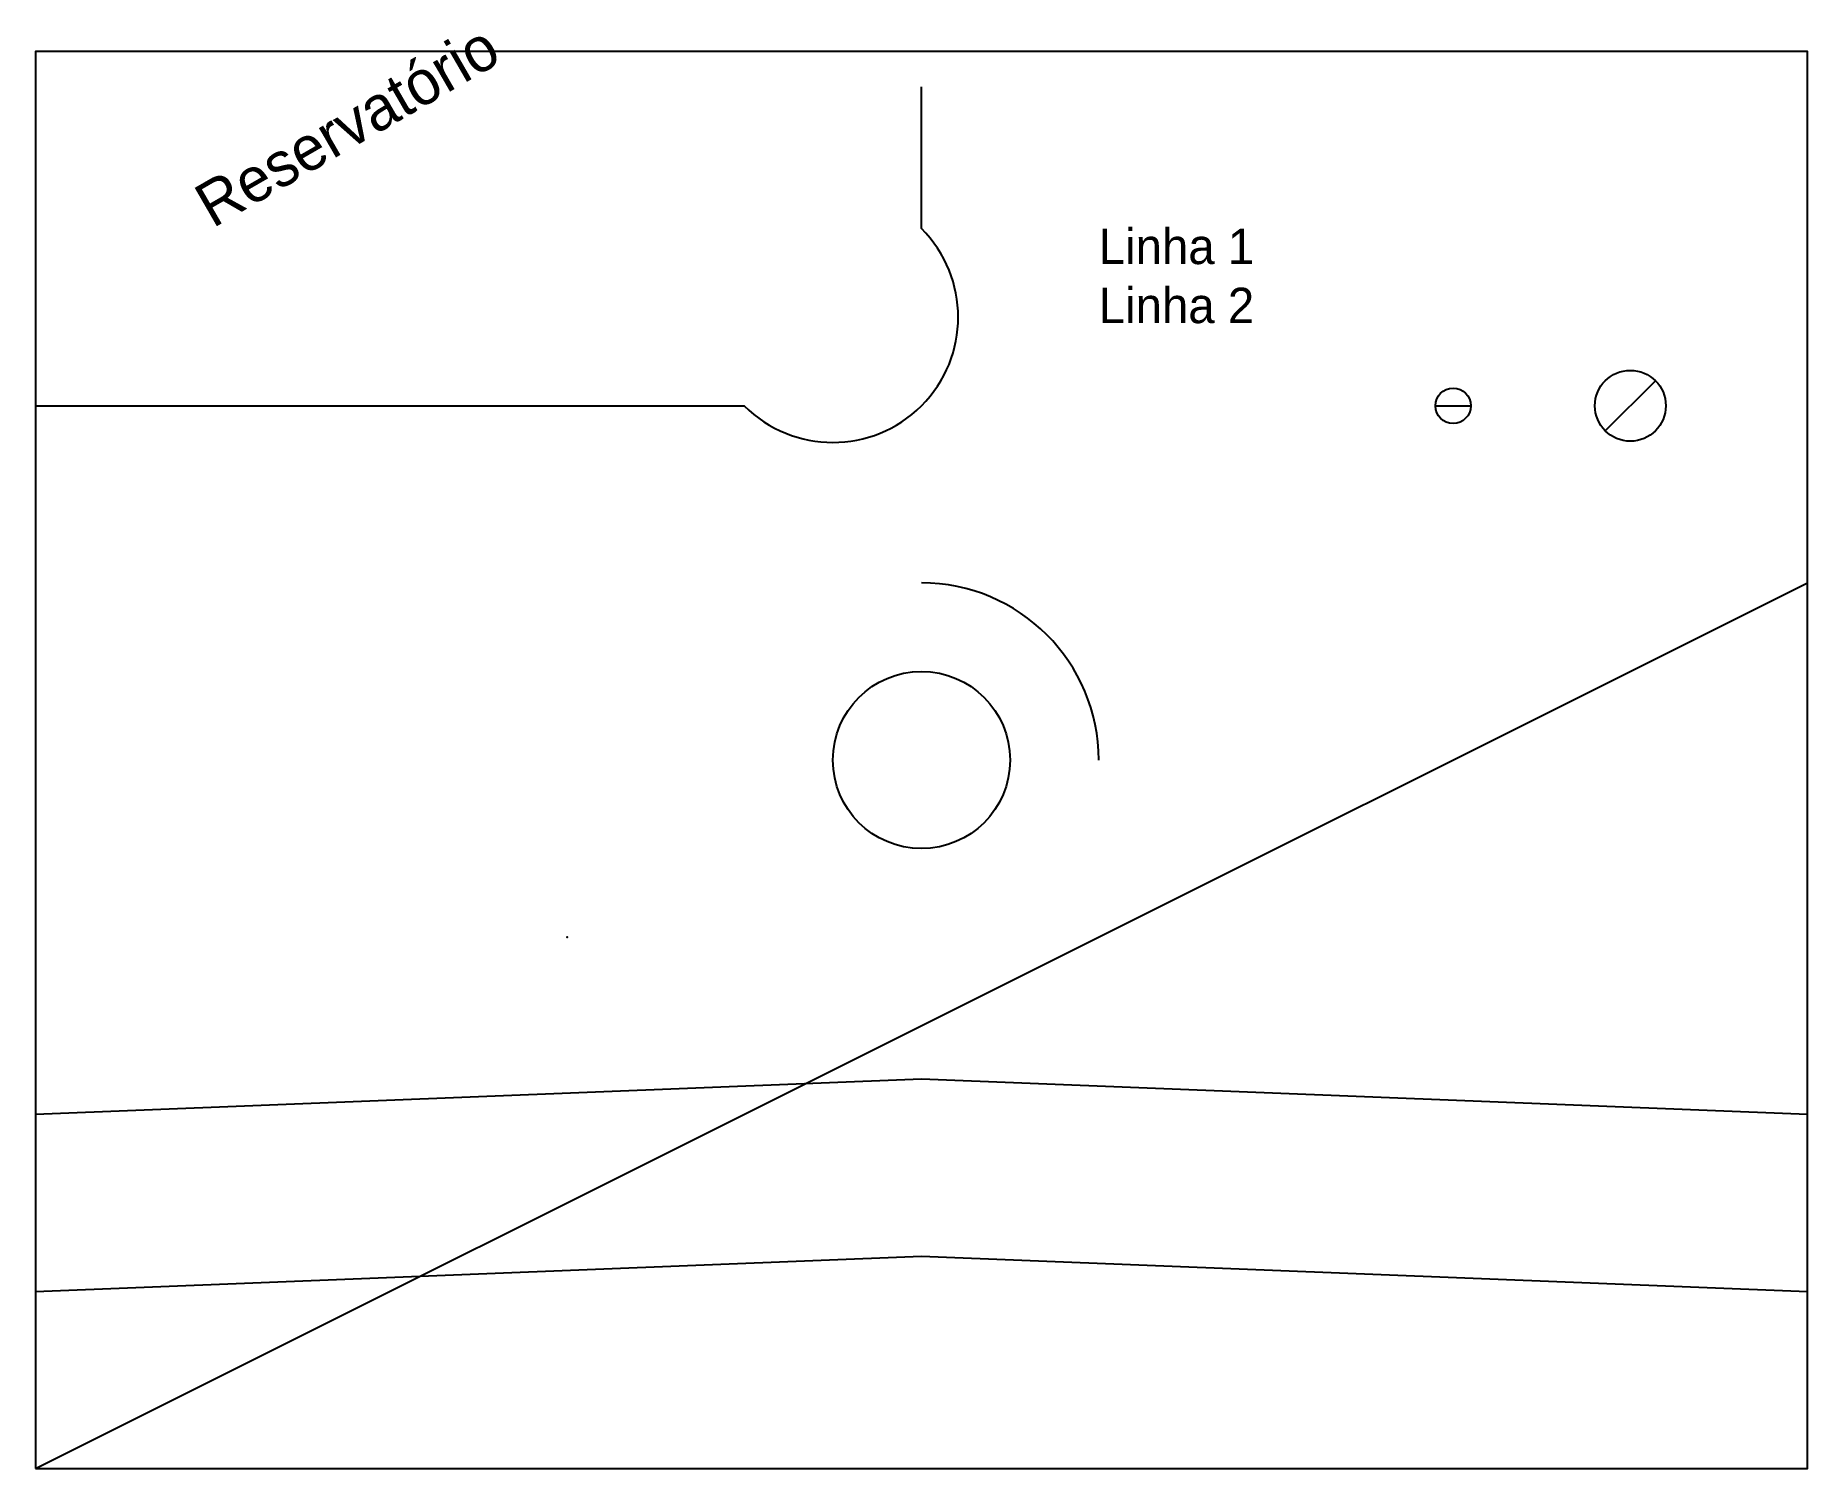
# Model space of a CAD drawing. Header units: millimetres. Extents: x 0 to 100000, y 0 to 80908.
import ezdxf

# ---------------------------------------------------------------- set-up
doc = ezdxf.new("R2010")
doc.units = ezdxf.units.MM
for name, color, linetype in [('CURVAS', 3, 'Continuous'), ('DIVISA', 1, 'Continuous'), ('TEXTO', 2, 'Continuous')]:
    doc.layers.add(name, color=color, linetype=linetype)

# ---------------------------------------------------------------- blocks, each defined once
blk = doc.blocks.new('POCO')
blk.add_line((-1000, 0), (1000, 0))
blk.add_circle((0, 0), 1000)

msp = doc.modelspace()

# ---------------------------------------------------------------- linework, layer by layer
msp.add_circle((50000, 40000), 5000)
msp.add_arc((50000, 40000), 10000, 0, 90)
at = {"layer": 'CURVAS', "elevation": 550000}
msp.add_lwpolyline([(0, 10000), (50000, 12000), (100000, 10000)], dxfattribs=at)
at = {"layer": 'CURVAS'}
msp.add_polyline3d([(0, 20000, 555000), (50000, 22000, 555000), (100000, 20000, 555000)], dxfattribs=at)
msp.add_point((30000, 30000, 612500), dxfattribs=at)
at = {"layer": 'DIVISA'}
msp.add_line((0, 0), (100000, 50000), dxfattribs=at)
msp.add_lwpolyline([(0, 0), (100000, 0), (100000, 80000), (0, 80000)], close=True, dxfattribs=at)
msp.add_lwpolyline([(0, 60000), (40000, 60000, 1), (50000, 70000), (50000, 78000)], format="xyb", dxfattribs=at)

# ---------------------------------------------------------------- block references
at = {"layer": 'DIVISA', "xscale": 2, "yscale": 2, "rotation": 45}
msp.add_blockref('POCO', (90000, 60000), dxfattribs=at)
at = {"layer": 'DIVISA'}
msp.add_blockref('POCO', (80000, 60000), dxfattribs=at)

# ---------------------------------------------------------------- texts
at = {"layer": 'TEXTO'}
msp.add_text('Reservatório', height=2500, rotation=30, dxfattribs=at).set_placement((10000, 70000))
at = {"layer": 'TEXTO', "insert": (60000, 70000), "char_height": 2000, "attachment_point": 1}
msp.add_mtext('Linha 1\\PLinha 2', dxfattribs=at)

doc.saveas('drawing.dxf')
